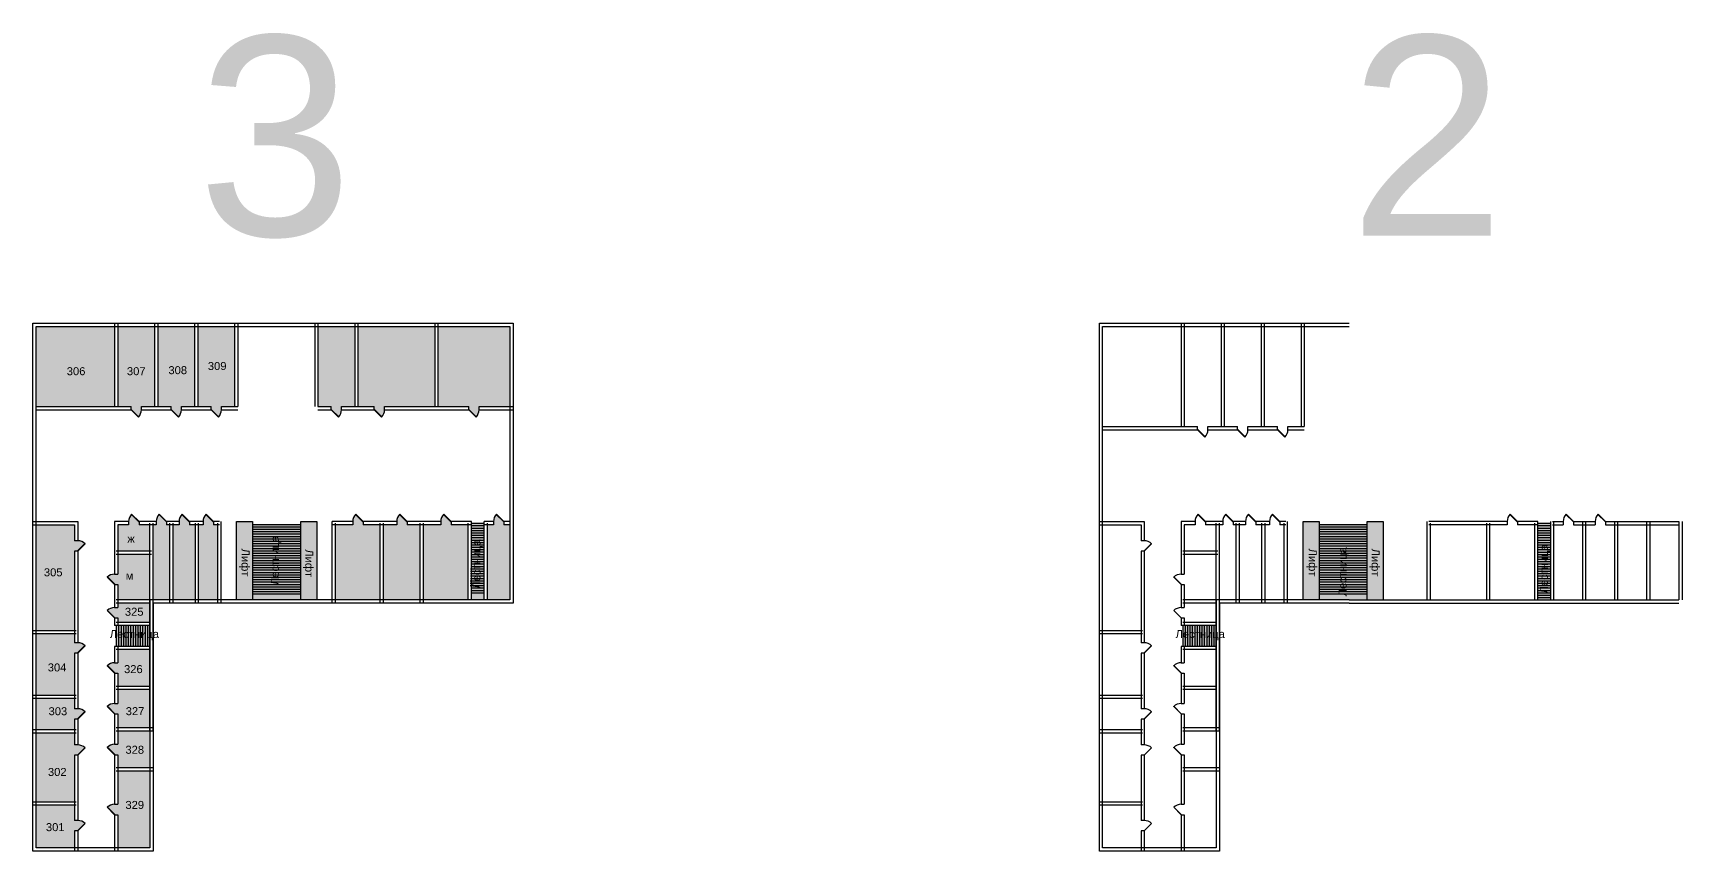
# Model space of a CAD drawing. Header units: millimetres. Extents: x -12927 to 458030, y -69439 to 32877.
# Drawn here: x 251962 to 458030, y -69439 to 32877 of the extents above; entities that cross this region are included whole.
import ezdxf

# ---------------------------------------------------------------- set-up
doc = ezdxf.new("R2010")
doc.units = ezdxf.units.MM
doc.layers.add('подп', color=7, linetype='Continuous')
doc.layers.add('штрих', color=7, linetype='Continuous')
doc.styles.get("Standard").update_dxf_attribs({"font": 'arial.ttf'})
pattern_1 = [(0, (0, 0), (0, 6.985), [5.08, -1.905]), (90, (0, 0), (-6.985, 4e-16), [5.08, -1.905])]

# ---------------------------------------------------------------- blocks, each defined once
blk = doc.blocks.new('*U2')
for p, q in [((0, 0), (0, 400)), ((1300, 0), (1300, 400))]:
    blk.add_line(p, q)
blk.add_lwpolyline([(0, 0), (919, -919), (950, -888), (31, 31)], close=True)
blk.add_arc((0, 0), 1300, 315, 0)
blk = doc.blocks.new('*U3')
for p, q in [((0, 0), (0, -400)), ((-1300, 0), (-1300, -400))]:
    blk.add_line(p, q)
blk.add_lwpolyline([(0, 0), (-919, 919), (-950, 888), (-31, -31)], close=True)
blk.add_arc((0, 0), 1300, 135, 180)
blk = doc.blocks.new('*U5')
for p, q in [((-1300, 0), (-1300, 400)), ((0, 0), (0, 400))]:
    blk.add_line(p, q)
blk.add_lwpolyline([(0, 0), (-919, -919), (-950, -888), (-31, 31)], close=True)
blk.add_arc((0, 0), 1300, 180, 225)
blk = doc.blocks.new('*U4')
for p, q in [((0, 0), (0, -400)), ((-1300, 0), (-1300, -400))]:
    blk.add_line(p, q)
blk.add_lwpolyline([(0, 0), (-919, 919), (-950, 888), (-31, -31)], close=True)
blk.add_arc((0, 0), 1300, 135, 180)

msp = doc.modelspace()

# ---------------------------------------------------------------- hatches: boundary and pattern name
at = {"layer": 'штрих', "true_color": 0xffff76}
h = msp.add_hatch(dxfattribs=at)
h.set_pattern_fill('ANGLE', color=51)
h.set_pattern_definition(pattern_1)
h.paths.add_polyline_path([(277162, -3839), (272562, -3839), (272562, -13839), (274212, -13839), (274212, -14177), (275161, -15127, 0.1901788), (275512, -14239), (275512, -13839), (277162, -13839)])
h.paths.add_polyline_path([(272162, -3839), (267562, -3839), (267562, -13839), (269212, -13839), (269212, -14177), (270161, -15127, 0.1901788), (270512, -14239), (270512, -13839), (272162, -13839)])
h.paths.add_polyline_path([(267162, -3839), (262562, -3839), (262562, -13839), (264212, -13839), (264212, -14177), (265161, -15127, 0.1901788), (265512, -14239), (265512, -13839), (267162, -13839)])
h.paths.add_polyline_path([(262162, -3839), (252362, -3839), (252362, -13839), (255412, -13839), (260512, -13839), (262162, -13839)])
h.paths.add_polyline_path([(275062, -28639), (274512, -28639), (274512, -28301), (273562, -27351, 0.1901788), (273212, -28239), (273212, -28639), (272662, -28639), (272662, -38039), (275062, -38039)])
h.paths.add_polyline_path([(272262, -28639), (271512, -28639), (271512, -28301), (270562, -27351, 0.1901788), (270212, -28239), (270212, -28639), (269462, -28639), (269462, -38039), (272262, -38039)])
h.paths.add_polyline_path([(269062, -28639), (268662, -28639), (268662, -28301), (267712, -27351, 0.1901788), (267362, -28239), (267362, -28639), (266962, -28639), (266962, -38039), (269062, -38039)])
h.paths.add_polyline_path([(257162, -31922), (257500, -31922), (258449, -30973, 0.1901788), (257562, -30622), (257162, -30622), (257162, -28639), (252362, -28639), (252362, -41839), (257162, -41839), (257162, -38389)])
h.paths.add_polyline_path([(266562, -38439), (262562, -38439), (262562, -38989), (262162, -38989, 0.1901788), (261274, -39339), (262223, -40289), (262562, -40289), (262562, -40839), (266562, -40839)])
h.paths.add_polyline_path([(257162, -44683), (257500, -44683), (258449, -43734, 0.1901788), (257562, -43383), (257162, -43383), (257162, -42239), (252362, -42239), (252362, -49931), (257162, -49931)])
h.paths.add_polyline_path([(266562, -44239), (262562, -44239), (262562, -45889), (262162, -45889, 0.1901788), (261274, -46239), (262223, -47189), (262562, -47189), (262562, -48839), (266562, -48839)])
h.paths.add_polyline_path([(266562, -49239), (262562, -49239), (262562, -50989), (262162, -50989, 0.1901788), (261274, -51339), (262223, -52289), (262562, -52289), (262562, -54039), (266562, -54039)])
h.paths.add_polyline_path([(258449, -51994, 0.1901788), (257562, -51644), (257162, -51644), (257162, -50489), (257162, -50331), (252362, -50331), (252362, -54039), (252362, -54258), (257162, -54258), (257162, -52944), (257500, -52944)])
h.paths.add_polyline_path([(257162, -57462), (257500, -57462), (258449, -56513, 0.1901788), (257562, -56162), (257162, -56162), (257162, -54658), (252362, -54658), (252362, -63279), (257162, -63279)])
h.paths.add_polyline_path([(266562, -54439), (262562, -54439), (262562, -56089), (262162, -56089, 0.1901788), (261274, -56439), (262223, -57389), (262562, -57389), (262562, -59039), (266562, -59039)])
h.paths.add_polyline_path([(266562, -59439), (262562, -59439), (262562, -63589), (262162, -63589, 0.1901788), (261274, -63939), (262223, -64889), (262562, -64889), (262562, -69039), (266562, -69039)])
h.paths.add_polyline_path([(258449, -65973, 0.1901788), (257562, -65623), (257162, -65623), (257162, -63679), (252362, -63679), (252362, -69039), (257162, -69039), (257162, -66923), (257500, -66923)])
h.paths.add_polyline_path([(253415, -7529), (253422, -7529), (253422, -7523), (253415, -7523)], flags=24)
h = msp.add_hatch(dxfattribs=at)
h.set_pattern_fill('ANGLE', color=51)
h.set_pattern_definition(pattern_1)
h.paths.add_polyline_path([(292162, -3839), (287562, -3839), (287562, -13839), (289212, -13839), (289212, -14177), (290161, -15127, 0.1901788), (290512, -14239), (290512, -13839), (292162, -13839)])
h.paths.add_polyline_path([(302162, -3839), (292562, -3839), (292562, -13839), (294212, -13839), (294603, -13839), (294603, -14177), (295553, -15127, 0.1901788), (295903, -14239), (295903, -13839), (300512, -13839), (302162, -13839)])
h.paths.add_polyline_path([(311562, -3839), (302562, -3839), (302562, -13839), (304212, -13839), (306412, -13839), (306412, -14177), (307361, -15127, 0.1901788), (307712, -14239), (307712, -13839), (308912, -13839), (311562, -13839)])
h.paths.add_polyline_path([(311562, -28639), (310812, -28639), (310812, -28301), (309862, -27351, 0.1901788), (309512, -28239), (309512, -28639), (308762, -28639), (308762, -38039), (311562, -38039)])
h.paths.add_polyline_path([(306362, -28639), (304412, -28639), (304212, -28639), (304212, -28301), (303262, -27351, 0.1901788), (302912, -28239), (302912, -28639), (302803, -28639), (301412, -28639), (301310, -28639), (301157, -28639), (300984, -28639), (300762, -28639), (300762, -31806), (300762, -38039), (306362, -38039)])
h.paths.add_polyline_path([(300362, -28639), (298714, -28639), (298714, -28301), (297765, -27351, 0.1901788), (297414, -28239), (297414, -28639), (295767, -28639), (295767, -38039), (300362, -38039), (300362, -31806)])
h.paths.add_polyline_path([(295367, -28639), (294717, -28639), (293217, -28639), (293217, -28301), (292267, -27351, 0.1901788), (291917, -28239), (291917, -28639), (290417, -28639), (289767, -28639), (289767, -38039), (295367, -38039)])
at = {"layer": 'штрих', "true_color": 0x5ea647}
h = msp.add_hatch(dxfattribs=at)
h.set_pattern_fill('ANGLE', color=85)
h.set_pattern_definition(pattern_1)
h.paths.add_polyline_path([(266562, -28639), (265212, -28639), (265212, -28239), (265181, -28270), (264262, -27351, 0.1901788), (263912, -28239), (263912, -28639), (262562, -28639), (262562, -31909), (266562, -31909)])
h.paths.add_polyline_path([(266562, -32309), (262562, -32309), (262562, -34808), (262162, -34808, 0.1901788), (261274, -35158), (262192, -36077), (262162, -36108), (262562, -36108), (262562, -38039), (266562, -38039)])
h.paths.add_polyline_path([(263566, -31052), (264871, -31052), (264871, -29965), (263566, -29965)], flags=24)
h.paths.add_polyline_path([(263374, -35686), (264696, -35686), (264696, -34599), (263374, -34599)], flags=24)
h = msp.add_hatch(dxfattribs=at)
h.set_pattern_fill('ANGLE', color=85)
h.set_pattern_definition(pattern_1)
h.paths.add_polyline_path([(266562, -28639), (265212, -28639), (265212, -28239), (265181, -28270), (264262, -27351, 0.1901788), (263912, -28239), (263912, -28639), (262562, -28639), (262562, -31909), (266562, -31909)])
h.paths.add_polyline_path([(266562, -32309), (262562, -32309), (262562, -34808), (262162, -34808, 0.1901788), (261274, -35158), (262192, -36077), (262162, -36108), (262562, -36108), (262562, -38039), (266562, -38039)])
h = msp.add_hatch(dxfattribs=at)
h.set_pattern_fill('ANGLE', color=85)
h.set_pattern_definition([(0, (233245.7474, -1894.036), (0, 6.985), [5.08, -1.905]), (90, (233245.7474, -1894.036), (-6.985, 4e-16), [5.08, -1.905])])
h.paths.add_polyline_path([(262662, -41239), (262562, -41239), (262362, -41239), (262362, -43839), (262562, -43839), (262662, -43839)])
h.paths.add_polyline_path([(262962, -41239), (262662, -41239), (262662, -43839), (262962, -43839)])
h.paths.add_polyline_path([(263262, -41239), (262962, -41239), (262962, -43839), (263262, -43839)])
h.paths.add_polyline_path([(263562, -41239), (263262, -41239), (263262, -43839), (263562, -43839)])
h.paths.add_polyline_path([(263862, -41239), (263562, -41239), (263562, -43839), (263862, -43839)])
h.paths.add_polyline_path([(264162, -41239), (263862, -41239), (263862, -43839), (264162, -43839)])
h.paths.add_polyline_path([(264462, -41239), (264162, -41239), (264162, -43839), (264462, -43839)])
h.paths.add_polyline_path([(264762, -41239), (264462, -41239), (264462, -43839), (264762, -43839)])
h.paths.add_polyline_path([(265062, -41239), (264762, -41239), (264762, -43839), (265062, -43839)])
h.paths.add_polyline_path([(265362, -41239), (265062, -41239), (265062, -43839), (265362, -43839)])
h.paths.add_polyline_path([(265662, -41239), (265362, -41239), (265362, -43839), (265662, -43839)])
h.paths.add_polyline_path([(265962, -41239), (265662, -41239), (265662, -43839), (265962, -43839)])
h.paths.add_polyline_path([(266262, -41239), (265962, -41239), (265962, -43839), (266262, -43839)])
h.paths.add_polyline_path([(266562, -41239), (266262, -41239), (266262, -43839), (266562, -43839)])
h.paths.add_polyline_path([(285414, -36984), (279414, -36984), (279414, -37284), (285414, -37284)])
h.paths.add_polyline_path([(285414, -36684), (279414, -36684), (279414, -36984), (285414, -36984)])
h.paths.add_polyline_path([(285414, -36384), (279414, -36384), (279414, -36684), (285414, -36684)])
h.paths.add_polyline_path([(285414, -36084), (279414, -36084), (279414, -36384), (285414, -36384)])
h.paths.add_polyline_path([(285414, -35784), (279414, -35784), (279414, -36084), (285414, -36084)])
h.paths.add_polyline_path([(285414, -35484), (279414, -35484), (279414, -35784), (285414, -35784)])
h.paths.add_polyline_path([(285414, -35184), (279414, -35184), (279414, -35484), (285414, -35484)])
h.paths.add_polyline_path([(285414, -34884), (279414, -34884), (279414, -35184), (285414, -35184)])
h.paths.add_polyline_path([(285414, -34584), (279414, -34584), (279414, -34884), (285414, -34884)])
h.paths.add_polyline_path([(285414, -34284), (279414, -34284), (279414, -34584), (285414, -34584)])
h.paths.add_polyline_path([(285414, -33984), (279414, -33984), (279414, -34284), (285414, -34284)])
h.paths.add_polyline_path([(285414, -33684), (279414, -33684), (279414, -33984), (285414, -33984)])
h.paths.add_polyline_path([(285414, -33384), (279414, -33384), (279414, -33684), (285414, -33684)])
h.paths.add_polyline_path([(285414, -33084), (279414, -33084), (279414, -33384), (285414, -33384)])
h.paths.add_polyline_path([(285414, -37284), (279414, -37284), (279414, -38039), (285414, -38039)])
h.paths.add_polyline_path([(285414, -32484), (279414, -32484), (279414, -32784), (285414, -32784)])
h.paths.add_polyline_path([(285414, -32184), (279414, -32184), (279414, -32484), (285414, -32484)])
h.paths.add_polyline_path([(285414, -32784), (279414, -32784), (279414, -33084), (285414, -33084)])
h.paths.add_polyline_path([(285414, -31884), (279414, -31884), (279414, -32184), (285414, -32184)])
h.paths.add_polyline_path([(285414, -31584), (279414, -31584), (279414, -31884), (285414, -31884)])
h.paths.add_polyline_path([(285414, -31284), (279414, -31284), (279414, -31584), (285414, -31584)])
h.paths.add_polyline_path([(285414, -30984), (279414, -30984), (279414, -31284), (285414, -31284)])
h.paths.add_polyline_path([(285414, -30684), (279414, -30684), (279414, -30984), (285414, -30984)])
h.paths.add_polyline_path([(285414, -30384), (279414, -30384), (279414, -30684), (285414, -30684)])
h.paths.add_polyline_path([(285414, -30084), (279414, -30084), (279414, -30384), (285414, -30384)])
h.paths.add_polyline_path([(285414, -29784), (279414, -29784), (279414, -30084), (285414, -30084)])
h.paths.add_polyline_path([(285414, -29484), (279414, -29484), (279414, -29784), (285414, -29784)])
h.paths.add_polyline_path([(285414, -29184), (279414, -29184), (279414, -29484), (285414, -29484)])
h.paths.add_polyline_path([(285414, -28884), (279414, -28884), (279414, -29184), (285414, -29184)])
h.paths.add_polyline_path([(285414, -28584), (279414, -28584), (279414, -28884), (285414, -28884)])
h.paths.add_polyline_path([(279414, -29184), (279414, -28884), (279414, -28584), (279414, -28239), (277414, -28239), (277414, -38039), (279414, -38039), (279414, -37284), (279414, -36984), (279414, -36684), (279414, -36384), (279414, -36084), (279414, -35784), (279414, -35484), (279414, -35184), (279414, -34884), (279414, -34584), (279414, -34284), (279414, -33984), (279414, -33684), (279414, -33384), (279414, -33084), (279414, -32784), (279414, -32484), (279414, -32184), (279414, -31884), (279414, -31584), (279414, -31284), (279414, -30984), (279414, -30684), (279414, -30384), (279414, -30084), (279414, -29784), (279414, -29484)])
h.paths.add_polyline_path([(287414, -28239), (285414, -28239), (285414, -38039), (287414, -38039)])
h = msp.add_hatch(color=85, dxfattribs=at)
h.dxf.hatch_style = 1
h.paths.add_polyline_path([(308362, -37139), (306762, -37139), (306762, -38039), (308362, -38039)])
h.paths.add_polyline_path([(308362, -36839), (306762, -36839), (306762, -37139), (308362, -37139)])
h.paths.add_polyline_path([(308362, -36539), (306762, -36539), (306762, -36839), (308362, -36839)])
h.paths.add_polyline_path([(308362, -36239), (306762, -36239), (306762, -36539), (308362, -36539)])
h.paths.add_polyline_path([(308362, -35939), (306762, -35939), (306762, -36239), (308362, -36239)])
h.paths.add_polyline_path([(308362, -35639), (306762, -35639), (306762, -35939), (308362, -35939)])
h.paths.add_polyline_path([(308362, -35339), (306762, -35339), (306762, -35639), (308362, -35639)])
h.paths.add_polyline_path([(308362, -35039), (306762, -35039), (306762, -35339), (308362, -35339)])
h.paths.add_polyline_path([(308362, -34739), (306762, -34739), (306762, -35039), (308362, -35039)])
h.paths.add_polyline_path([(308362, -34139), (306762, -34139), (306762, -34439), (308362, -34439)])
h.paths.add_polyline_path([(308362, -34439), (306762, -34439), (306762, -34739), (308362, -34739)])
h.paths.add_polyline_path([(308362, -33839), (306762, -33839), (306762, -34139), (308362, -34139)])
h.paths.add_polyline_path([(308362, -33539), (306762, -33539), (306762, -33839), (308362, -33839)])
h.paths.add_polyline_path([(308362, -33239), (306762, -33239), (306762, -33539), (308362, -33539)])
h.paths.add_polyline_path([(308362, -32939), (306762, -32939), (306762, -33239), (308362, -33239)])
h.paths.add_polyline_path([(308362, -32639), (306762, -32639), (306762, -32939), (308362, -32939)])
h.paths.add_polyline_path([(308362, -32339), (306762, -32339), (306762, -32639), (308362, -32639)])
h.paths.add_polyline_path([(308362, -32039), (306762, -32039), (306762, -32339), (308362, -32339)])
h.paths.add_polyline_path([(308362, -31439), (306762, -31439), (306762, -31739), (308362, -31739)])
h.paths.add_polyline_path([(308362, -31739), (306762, -31739), (306762, -32039), (308362, -32039)])
h.paths.add_polyline_path([(308362, -31139), (306762, -31139), (306762, -31439), (308362, -31439)])
h.paths.add_polyline_path([(308362, -30839), (306762, -30839), (306762, -31139), (308362, -31139)])
h.paths.add_polyline_path([(308362, -30539), (306762, -30539), (306762, -30839), (308362, -30839)])
h.paths.add_polyline_path([(308362, -30239), (306762, -30239), (306762, -30539), (308362, -30539)])
h.paths.add_polyline_path([(308362, -29939), (306762, -29939), (306762, -30239), (308362, -30239)])
h.paths.add_polyline_path([(308362, -29639), (306762, -29639), (306762, -29939), (308362, -29939)])
h.paths.add_polyline_path([(308362, -29339), (306762, -29339), (306762, -29639), (308362, -29639)])
h.paths.add_polyline_path([(308362, -29039), (306762, -29039), (306762, -29339), (308362, -29339)])
h.paths.add_polyline_path([(308362, -28739), (306762, -28739), (306762, -29039), (308362, -29039)])
h.paths.add_polyline_path([(308362, -28439), (306762, -28439), (306762, -28639), (306762, -28739), (308362, -28739), (308362, -28639)])
h = msp.add_hatch(color=85, dxfattribs=at)
h.dxf.hatch_style = 1
h.paths.add_polyline_path([(412683, -28239), (410683, -28239), (410683, -38039), (412683, -38039)])
h.paths.add_polyline_path([(420683, -28239), (418683, -28239), (418683, -38039), (420683, -38039)])
h.paths.add_polyline_path([(410696, -31296), (410696, -35421), (412613, -35421), (412613, -31296)], flags=24)
h.paths.add_polyline_path([(418660, -31385), (418660, -35510), (420577, -35510), (420577, -31385)], flags=9)
h = msp.add_hatch(color=85, dxfattribs=at)
h.dxf.hatch_style = 1
h.paths.add_polyline_path([(412683, -28239), (410683, -28239), (410683, -38039), (412683, -38039)])
h.paths.add_polyline_path([(420683, -28239), (418683, -28239), (418683, -38039), (420683, -38039)])
h = msp.add_hatch(color=85, dxfattribs=at)
h.dxf.hatch_style = 1
h.paths.add_polyline_path([(416443, -28584), (412683, -28584), (412683, -28884), (416443, -28884)])
h.paths.add_polyline_path([(418683, -28584), (416443, -28584), (416443, -28884), (418683, -28884)])
h.paths.add_polyline_path([(418683, -28884), (416443, -28884), (416443, -29184), (418683, -29184)])
h.paths.add_polyline_path([(416443, -28884), (412683, -28884), (412683, -29184), (416443, -29184)])
h = msp.add_hatch(color=85, dxfattribs=at)
h.dxf.hatch_style = 1
h.paths.add_polyline_path([(441630, -28439), (440030, -28439), (440030, -28639), (440030, -28739), (441630, -28739)])
h.paths.add_polyline_path([(441630, -28739), (440030, -28739), (440030, -29039), (441630, -29039)])
h.paths.add_polyline_path([(441630, -29039), (440030, -29039), (440030, -29339), (441630, -29339)])
h.paths.add_polyline_path([(441630, -29339), (440030, -29339), (440030, -29639), (441630, -29639)])
h.paths.add_polyline_path([(441630, -29939), (440030, -29939), (440030, -30239), (441630, -30239)])
h.paths.add_polyline_path([(441630, -29639), (440030, -29639), (440030, -29939), (441630, -29939)])
h.paths.add_polyline_path([(441630, -30239), (440030, -30239), (440030, -30539), (441630, -30539)])
h.paths.add_polyline_path([(441630, -30539), (440030, -30539), (440030, -30839), (441630, -30839)])
h.paths.add_polyline_path([(441630, -31139), (440030, -31139), (440030, -31439), (441630, -31439)])
h.paths.add_polyline_path([(441630, -30839), (440030, -30839), (440030, -31139), (441630, -31139)])
h.paths.add_polyline_path([(441630, -31439), (440030, -31439), (440030, -31739), (441630, -31739)])
h.paths.add_polyline_path([(441630, -31739), (440030, -31739), (440030, -32039), (441630, -32039)])
h.paths.add_polyline_path([(441630, -32039), (440030, -32039), (440030, -32339), (441630, -32339)])
h.paths.add_polyline_path([(441630, -32339), (440030, -32339), (440030, -32639), (441630, -32639)])
h.paths.add_polyline_path([(441630, -32639), (440030, -32639), (440030, -32939), (441630, -32939)])
h.paths.add_polyline_path([(441630, -32939), (440030, -32939), (440030, -33239), (441630, -33239)])
h.paths.add_polyline_path([(441630, -33239), (440030, -33239), (440030, -33539), (441630, -33539)])
h.paths.add_polyline_path([(441630, -33539), (440030, -33539), (440030, -33839), (441630, -33839)])
h.paths.add_polyline_path([(441630, -33839), (440030, -33839), (440030, -34139), (441630, -34139)])
h.paths.add_polyline_path([(441630, -34139), (440030, -34139), (440030, -34439), (441630, -34439)])
h.paths.add_polyline_path([(441630, -34439), (440030, -34439), (440030, -34739), (441630, -34739)])
h.paths.add_polyline_path([(441630, -34739), (440030, -34739), (440030, -35039), (441630, -35039)])
h.paths.add_polyline_path([(441630, -35039), (440030, -35039), (440030, -35339), (441630, -35339)])
h.paths.add_polyline_path([(441630, -35339), (440030, -35339), (440030, -35639), (441630, -35639)])
h.paths.add_polyline_path([(441630, -35639), (440030, -35639), (440030, -35939), (441630, -35939)])
h.paths.add_polyline_path([(441630, -35939), (440030, -35939), (440030, -36239), (441630, -36239)])
h.paths.add_polyline_path([(441630, -36239), (440030, -36239), (440030, -36539), (441630, -36539)])
h.paths.add_polyline_path([(441630, -36539), (440030, -36539), (440030, -36839), (441630, -36839)])
h.paths.add_polyline_path([(441630, -36839), (440030, -36839), (440030, -37139), (441630, -37139)])
h.paths.add_polyline_path([(441630, -37139), (440030, -37139), (440030, -37439), (441630, -37439)])
h.paths.add_polyline_path([(441630, -37439), (440030, -37439), (440030, -37739), (441630, -37739)])
h.paths.add_polyline_path([(441630, -37739), (440030, -37739), (440030, -38039), (441630, -38039)])
h = msp.add_hatch(color=85, dxfattribs=at)
h.dxf.hatch_style = 1
h.paths.add_polyline_path([(418683, -29184), (412683, -29184), (412683, -29484), (418683, -29484)])
h.paths.add_polyline_path([(418683, -29484), (412683, -29484), (412683, -29784), (418683, -29784)])
h.paths.add_polyline_path([(418683, -29784), (412683, -29784), (412683, -30084), (418683, -30084)])
h.paths.add_polyline_path([(418683, -30084), (412683, -30084), (412683, -30384), (418683, -30384)])
h.paths.add_polyline_path([(416465, -36478), (416465, -29715), (414657, -29715), (414657, -36478)], flags=9)
h = msp.add_hatch(color=85, dxfattribs=at)
h.dxf.hatch_style = 1
h.paths.add_polyline_path([(418683, -29484), (412683, -29484), (412683, -29784), (418683, -29784)])
h.paths.add_polyline_path([(418683, -29784), (412683, -29784), (412683, -30084), (418683, -30084)])
h.paths.add_polyline_path([(418683, -30084), (412683, -30084), (412683, -30384), (418683, -30384)])
h.paths.add_polyline_path([(418683, -30384), (412683, -30384), (412683, -30684), (418683, -30684)])
h.paths.add_polyline_path([(418683, -30684), (412683, -30684), (412683, -30984), (418683, -30984)])
h.paths.add_polyline_path([(418683, -30984), (412683, -30984), (412683, -31284), (418683, -31284)])
h.paths.add_polyline_path([(418683, -31584), (412683, -31584), (412683, -31884), (418683, -31884)])
h.paths.add_polyline_path([(418683, -31284), (412683, -31284), (412683, -31584), (418683, -31584)])
h.paths.add_polyline_path([(418683, -31884), (412683, -31884), (412683, -32184), (418683, -32184)])
h.paths.add_polyline_path([(418683, -32484), (412683, -32484), (412683, -32784), (418683, -32784)])
h.paths.add_polyline_path([(418683, -33384), (412683, -33384), (412683, -33684), (418683, -33684)])
h.paths.add_polyline_path([(418683, -32184), (412683, -32184), (412683, -32484), (418683, -32484)])
h.paths.add_polyline_path([(418683, -32784), (412683, -32784), (412683, -33084), (418683, -33084)])
h.paths.add_polyline_path([(418683, -33084), (412683, -33084), (412683, -33384), (418683, -33384)])
h.paths.add_polyline_path([(418683, -33684), (412683, -33684), (412683, -33984), (418683, -33984)])
h.paths.add_polyline_path([(418683, -33984), (412683, -33984), (412683, -34284), (418683, -34284)])
h.paths.add_polyline_path([(418683, -34284), (412683, -34284), (412683, -34584), (418683, -34584)])
h.paths.add_polyline_path([(418683, -34584), (412683, -34584), (412683, -34884), (418683, -34884)])
h.paths.add_polyline_path([(418683, -34884), (412683, -34884), (412683, -35184), (418683, -35184)])
h.paths.add_polyline_path([(418683, -35184), (412683, -35184), (412683, -35484), (418683, -35484)])
h.paths.add_polyline_path([(418683, -35484), (412683, -35484), (412683, -35784), (418683, -35784)])
h.paths.add_polyline_path([(418683, -35784), (412683, -35784), (412683, -36084), (418683, -36084)])
h.paths.add_polyline_path([(418683, -36084), (412683, -36084), (412683, -36384), (418683, -36384)])
h.paths.add_polyline_path([(418683, -36384), (412683, -36384), (412683, -36684), (418683, -36684)])
h.paths.add_polyline_path([(418683, -36684), (412683, -36684), (412683, -36984), (418683, -36984)])
h.paths.add_polyline_path([(418683, -36984), (412683, -36984), (412683, -37284), (418683, -37284)])
h.paths.add_polyline_path([(418683, -37284), (412683, -37284), (412683, -38039), (416443, -38039), (418683, -38039)])
h = msp.add_hatch(dxfattribs=at)
h.set_pattern_fill('ANGLE', color=85)
h.set_pattern_definition(pattern_1)
h.paths.add_polyline_path([(397730, -41239), (397430, -41239), (397430, -43839), (397730, -43839)])
h.paths.add_polyline_path([(394522, -43304), (401285, -43304), (401285, -41496), (394522, -41496)], flags=9)
h = msp.add_hatch(color=85, dxfattribs=at)
h.dxf.hatch_style = 1
h.paths.add_polyline_path([(397130, -41239), (396830, -41239), (396830, -43839), (397130, -43839)])
h.paths.add_polyline_path([(397730, -41239), (397430, -41239), (397430, -43839), (397730, -43839)])
h.paths.add_polyline_path([(398030, -41239), (397730, -41239), (397730, -43839), (398030, -43839)])
h.paths.add_polyline_path([(397430, -41239), (397130, -41239), (397130, -43839), (397430, -43839)])
h.paths.add_polyline_path([(395930, -41239), (395830, -41239), (395630, -41239), (395630, -43839), (395830, -43839), (395930, -43839)])
h.paths.add_polyline_path([(396230, -41239), (395930, -41239), (395930, -43839), (396230, -43839)])
h.paths.add_polyline_path([(396530, -41239), (396230, -41239), (396230, -43839), (396530, -43839)])
h.paths.add_polyline_path([(396830, -41239), (396530, -41239), (396530, -43839), (396830, -43839)])
h.paths.add_polyline_path([(399830, -41239), (399530, -41239), (399530, -43839), (399830, -43839)])
h.paths.add_polyline_path([(399530, -41239), (399230, -41239), (399230, -43839), (399530, -43839)])
h.paths.add_polyline_path([(399230, -41239), (398930, -41239), (398930, -43839), (399230, -43839)])
h.paths.add_polyline_path([(398930, -41239), (398630, -41239), (398630, -43839), (398930, -43839)])
h.paths.add_polyline_path([(398630, -41239), (398330, -41239), (398330, -43839), (398630, -43839)])
h.paths.add_polyline_path([(398330, -41239), (398030, -41239), (398030, -43839), (398330, -43839)])

# ---------------------------------------------------------------- linework, layer by layer
for p, q in [((251962, -54039), (251962, -3439)), ((251962, -3439), (311962, -3439)), ((252362, -54039), (252362, -3839)), ((252362, -3839), (311562, -3839)), ((262162, -3439), (262162, -13839)), ((262562, -3439), (262562, -13839)), ((267162, -3439), (267162, -13839)), ((267562, -3439), (267562, -13839)), ((272162, -3439), (272162, -13839)), ((272562, -3439), (272562, -13839)), ((277162, -3439), (277162, -13839)), ((277562, -3439), (277562, -13839)), ((287162, -3439), (287162, -13839)), ((287562, -3439), (287562, -13839)), ((292162, -3439), (292162, -13839)), ((292562, -3439), (292562, -13839)), ((302162, -3439), (302162, -13839)), ((302562, -3439), (302562, -13839)), ((311562, -3839), (311562, -38039)), ((311962, -3439), (311962, -38439)), ((385230, -54039), (385230, -3439)), ((385230, -3439), (416443, -3439)), ((385630, -54039), (385630, -3839)), ((385630, -3839), (416443, -3839)), ((395430, -3439), (395430, -16339)), ((395830, -3439), (395830, -16339)), ((400430, -3439), (400430, -16339)), ((400830, -3439), (400830, -16339)), ((405430, -3439), (405430, -16339)), ((405830, -3439), (405830, -16339)), ((410430, -3439), (410430, -16339)), ((410830, -3439), (410830, -16339)), ((252362, -13839), (255412, -13839)), ((252362, -14239), (255412, -14239)), ((255412, -13839), (260512, -13839)), ((255412, -14239), (260512, -14239)), ((260512, -13839), (264212, -13839)), ((260512, -14239), (264212, -14239)), ((265512, -13839), (269212, -13839)), ((265512, -14239), (269212, -14239)), ((270512, -13839), (274212, -13839)), ((270512, -14239), (274212, -14239)), ((275512, -13839), (277562, -13839)), ((275512, -14239), (277562, -14239)), ((287562, -13839), (289212, -13839)), ((287562, -14239), (289212, -14239)), ((290512, -13839), (294212, -13839)), ((290512, -14239), (294212, -14239)), ((294212, -13839), (294603, -13839)), ((294212, -14239), (294603, -14239)), ((295903, -13839), (300512, -13839)), ((295903, -14239), (300512, -14239)), ((300512, -13839), (305512, -13839)), ((300512, -14239), (305512, -14239)), ((304212, -13839), (306412, -13839)), ((304212, -14239), (306412, -14239)), ((307712, -13839), (308912, -13839)), ((307712, -14239), (308912, -14239)), ((308912, -13839), (311962, -13839)), ((308912, -14239), (311962, -14239)), ((385630, -16339), (397480, -16339)), ((398780, -16339), (402480, -16339)), ((403780, -16339), (407480, -16339)), ((408780, -16339), (410830, -16339)), ((385630, -16739), (397480, -16739)), ((398780, -16739), (402480, -16739)), ((403780, -16739), (407480, -16739)), ((408780, -16739), (410830, -16739)), ((251962, -28239), (257562, -28239)), ((251962, -28639), (257162, -28639)), ((257162, -28639), (257162, -30622)), ((257562, -28239), (257562, -30622)), ((263912, -28239), (262162, -28239)), ((262162, -28239), (262162, -34808)), ((263912, -28639), (262562, -28639)), ((262562, -28639), (262562, -34808)), ((267362, -28239), (265212, -28239)), ((267362, -28639), (265212, -28639)), ((266562, -54439), (266562, -28439)), ((266962, -54439), (266962, -28439)), ((270212, -28239), (268662, -28239)), ((270212, -28639), (268662, -28639)), ((269062, -38439), (269062, -28439)), ((269462, -38439), (269462, -28439)), ((273212, -28239), (271512, -28239)), ((273212, -28639), (271512, -28639)), ((272262, -38439), (272262, -28439)), ((272662, -38439), (272662, -28439)), ((275262, -28239), (274512, -28239)), ((275262, -28639), (274512, -28639)), ((275062, -38439), (275062, -28439)), ((275462, -28639), (275462, -28239)), ((275462, -38439), (275462, -28439)), ((279414, -28584), (285414, -28584)), ((290417, -28239), (289367, -28239)), ((289367, -28639), (289367, -28239)), ((289367, -38439), (289367, -28439)), ((290417, -28639), (289367, -28639)), ((289767, -38439), (289767, -28439)), ((291917, -28239), (290417, -28239)), ((291917, -28639), (290417, -28639)), ((294717, -28239), (293217, -28239)), ((294717, -28639), (293217, -28639)), ((297414, -28239), (294717, -28239)), ((297414, -28639), (294717, -28639)), ((295367, -38439), (295367, -28439)), ((295767, -38439), (295767, -28439)), ((300984, -28239), (298714, -28239)), ((300984, -28639), (298714, -28639)), ((300362, -31806), (300362, -28439)), ((300762, -31806), (300762, -28439)), ((301157, -28239), (300984, -28239)), ((301157, -28639), (300984, -28639)), ((301310, -28239), (301157, -28239)), ((301310, -28639), (301157, -28639)), ((301412, -28239), (301310, -28239)), ((301412, -28639), (301310, -28639)), ((302803, -28239), (301412, -28239)), ((302803, -28639), (301412, -28639)), ((302912, -28239), (302803, -28239)), ((302912, -28639), (302803, -28639)), ((304412, -28239), (304212, -28239)), ((304412, -28639), (304212, -28639)), ((306762, -28239), (304412, -28239)), ((306762, -28639), (304412, -28639)), ((306362, -38039), (306362, -28439)), ((306762, -28639), (306762, -28239)), ((306762, -38039), (306762, -28439)), ((306762, -28439), (308362, -28439)), ((306762, -28739), (308362, -28739)), ((309512, -28239), (308362, -28239)), ((308362, -28639), (308362, -28239)), ((308362, -38039), (308362, -28439)), ((309512, -28639), (308362, -28639)), ((308762, -38039), (308762, -28439)), ((311562, -28239), (310812, -28239)), ((311562, -28639), (310812, -28639)), ((385230, -28239), (390830, -28239)), ((385230, -28639), (390430, -28639)), ((390430, -28639), (390430, -30622)), ((390830, -28239), (390830, -30622)), ((397180, -28239), (395430, -28239)), ((395430, -28239), (395430, -34808)), ((397180, -28639), (395830, -28639)), ((395830, -28639), (395830, -34808)), ((400630, -28239), (398480, -28239)), ((400630, -28639), (398480, -28639)), ((399830, -54439), (399830, -28439)), ((400230, -54439), (400230, -28439)), ((403480, -28239), (401930, -28239)), ((403480, -28639), (401930, -28639)), ((402330, -38439), (402330, -28439)), ((402730, -38439), (402730, -28439)), ((406480, -28239), (404780, -28239)), ((406480, -28639), (404780, -28639)), ((405530, -38439), (405530, -28439)), ((405930, -38439), (405930, -28439)), ((408530, -28239), (407780, -28239)), ((408530, -28639), (407780, -28639)), ((408330, -38439), (408330, -28439)), ((408730, -28639), (408730, -28239)), ((408730, -38439), (408730, -28439)), ((412683, -28584), (418683, -28584)), ((426200, -28639), (426200, -28239)), ((426200, -38039), (426200, -28439)), ((427986, -28239), (426400, -28239)), ((427986, -28639), (426400, -28639)), ((426600, -38039), (426600, -28439)), ((431983, -28239), (427986, -28239)), ((431983, -28639), (427986, -28639)), ((434253, -28239), (431983, -28239)), ((434253, -28639), (431983, -28639)), ((433630, -30506), (433630, -28439)), ((434030, -30506), (434030, -28439)), ((434426, -28239), (434253, -28239)), ((434426, -28639), (434253, -28639)), ((434579, -28239), (434426, -28239)), ((434579, -28639), (434426, -28639)), ((434680, -28239), (434579, -28239)), ((434680, -28639), (434579, -28639)), ((436072, -28239), (434680, -28239)), ((436072, -28639), (434680, -28639)), ((436180, -28239), (436072, -28239)), ((436180, -28639), (436072, -28639)), ((437680, -28239), (437480, -28239)), ((437680, -28639), (437480, -28639)), ((440030, -28239), (437680, -28239)), ((440030, -28639), (437680, -28639)), ((439630, -38039), (439630, -28439)), ((440030, -28639), (440030, -28239)), ((440030, -38039), (440030, -28439)), ((440030, -28439), (441630, -28439)), ((440030, -28739), (441630, -28739)), ((441630, -38039), (441630, -28239)), ((441630, -28639), (441630, -28239)), ((442030, -38039), (442030, -28239)), ((445630, -38039), (445630, -28239)), ((446030, -38039), (446030, -28239)), ((449630, -38039), (449630, -28239)), ((450030, -38039), (450030, -28239)), ((453630, -38039), (453630, -28239)), ((454030, -38039), (454030, -28239)), ((279414, -28884), (285414, -28884)), ((279414, -29184), (285414, -29184)), ((279414, -29484), (285414, -29484)), ((279414, -29784), (285414, -29784)), ((279414, -30084), (285414, -30084)), ((279414, -30384), (285414, -30384)), ((279414, -30684), (285414, -30684)), ((306753, -30839), (308353, -30839)), ((306762, -29039), (308362, -29039)), ((306762, -29339), (308362, -29339)), ((306762, -29639), (308362, -29639)), ((306762, -29939), (308362, -29939)), ((306762, -30239), (308362, -30239)), ((306762, -30539), (308362, -30539)), ((412683, -28884), (418683, -28884)), ((412683, -29184), (418683, -29184)), ((412683, -29484), (418683, -29484)), ((412683, -29784), (418683, -29784)), ((412683, -30084), (418683, -30084)), ((412683, -30384), (418683, -30384)), ((412683, -30684), (418683, -30684)), ((433630, -38039), (433630, -30506)), ((434030, -38039), (434030, -30506)), ((440030, -29039), (441630, -29039)), ((440030, -29339), (441630, -29339)), ((440030, -29639), (441630, -29639)), ((440030, -29939), (441630, -29939)), ((440030, -30239), (441630, -30239)), ((440030, -30539), (441630, -30539)), ((440030, -30839), (441630, -30839)), ((257162, -31922), (257162, -38389)), ((257562, -31922), (257562, -38389)), ((279414, -30984), (285414, -30984)), ((279414, -31284), (285414, -31284)), ((279414, -31584), (285414, -31584)), ((279414, -31884), (285414, -31884)), ((279414, -32184), (285414, -32184)), ((279414, -32484), (285414, -32484)), ((279414, -32784), (285414, -32784)), ((300362, -38439), (300362, -31806)), ((300762, -38439), (300762, -31806)), ((306690, -32938), (308290, -32938)), ((306699, -32638), (308299, -32638)), ((306708, -32338), (308308, -32338)), ((306717, -32038), (308317, -32038)), ((306726, -31738), (308326, -31738)), ((306735, -31438), (308335, -31438)), ((306744, -31138), (308344, -31138)), ((390430, -31922), (390430, -38389)), ((390830, -31922), (390830, -38389)), ((412683, -30984), (418683, -30984)), ((412683, -31284), (418683, -31284)), ((412683, -31584), (418683, -31584)), ((412683, -31884), (418683, -31884)), ((412683, -32184), (418683, -32184)), ((412683, -32484), (418683, -32484)), ((412683, -32784), (418683, -32784)), ((440030, -31139), (441630, -31139)), ((440030, -31439), (441630, -31439)), ((440030, -31739), (441630, -31739)), ((440030, -32039), (441630, -32039)), ((440030, -32339), (441630, -32339)), ((440030, -32639), (441630, -32639)), ((440030, -32939), (441630, -32939)), ((279414, -33084), (285414, -33084)), ((279414, -33384), (285414, -33384)), ((279414, -33684), (285414, -33684)), ((279414, -33984), (285414, -33984)), ((279414, -34284), (285414, -34284)), ((279414, -34584), (285414, -34584)), ((279414, -34884), (285414, -34884)), ((306637, -34737), (308237, -34737)), ((306646, -34437), (308246, -34437)), ((306655, -34137), (308255, -34137)), ((306664, -33837), (308264, -33837)), ((306672, -33537), (308272, -33537)), ((306681, -33238), (308281, -33238)), ((306762, -34439), (308362, -34439)), ((306762, -34739), (308362, -34739)), ((412683, -33084), (418683, -33084)), ((412683, -33384), (418683, -33384)), ((412683, -33684), (418683, -33684)), ((412683, -33984), (418683, -33984)), ((412683, -34284), (418683, -34284)), ((412683, -34584), (418683, -34584)), ((412683, -34884), (418683, -34884)), ((440030, -33239), (441630, -33239)), ((440030, -33539), (441630, -33539)), ((440030, -33839), (441630, -33839)), ((440030, -34139), (441630, -34139)), ((440030, -34439), (441630, -34439)), ((440030, -34439), (441630, -34439)), ((440030, -34739), (441630, -34739)), ((440030, -34739), (441630, -34739)), ((262162, -36108), (262162, -38989)), ((262562, -36108), (262562, -38989)), ((279414, -35184), (285414, -35184)), ((279414, -35484), (285414, -35484)), ((279414, -35784), (285414, -35784)), ((279414, -36084), (285414, -36084)), ((279414, -36384), (285414, -36384)), ((279414, -36684), (285414, -36684)), ((279414, -36984), (285414, -36984)), ((306592, -36236), (308192, -36236)), ((306601, -35936), (308201, -35936)), ((306610, -35637), (308210, -35637)), ((306619, -35337), (308219, -35337)), ((306628, -35037), (308228, -35037)), ((306762, -35039), (308362, -35039)), ((306762, -35339), (308362, -35339)), ((306762, -35639), (308362, -35639)), ((306762, -35939), (308362, -35939)), ((306762, -36239), (308362, -36239)), ((306762, -36539), (308362, -36539)), ((306762, -36839), (308362, -36839)), ((395430, -36108), (395430, -38989)), ((395830, -36108), (395830, -38989)), ((412683, -35184), (418683, -35184)), ((412683, -35484), (418683, -35484)), ((412683, -35784), (418683, -35784)), ((412683, -36084), (418683, -36084)), ((412683, -36384), (418683, -36384)), ((412683, -36684), (418683, -36684)), ((412683, -36984), (418683, -36984)), ((440030, -35039), (441630, -35039)), ((440030, -35039), (441630, -35039)), ((440030, -35339), (441630, -35339)), ((440030, -35339), (441630, -35339)), ((440030, -35639), (441630, -35639)), ((440030, -35639), (441630, -35639)), ((440030, -35939), (441630, -35939)), ((440030, -35939), (441630, -35939)), ((440030, -36239), (441630, -36239)), ((440030, -36239), (441630, -36239)), ((440030, -36539), (441630, -36539)), ((440030, -36539), (441630, -36539)), ((440030, -36839), (441630, -36839)), ((440030, -36839), (441630, -36839)), ((257162, -38389), (257162, -43383)), ((257562, -38389), (257562, -43383)), ((266562, -38039), (262362, -38039)), ((266562, -38439), (262362, -38439)), ((311562, -38039), (266562, -38039)), ((266562, -38039), (266562, -54039)), ((311962, -38439), (266962, -38439)), ((266962, -38439), (266962, -54439)), ((279414, -37284), (285414, -37284)), ((306762, -37139), (308362, -37139)), ((390430, -38389), (390430, -43383)), ((390830, -38389), (390830, -43383)), ((399830, -38039), (395630, -38039)), ((399830, -38439), (395630, -38439)), ((416443, -38039), (399830, -38039)), ((399830, -38039), (399830, -54039)), ((416443, -38439), (400230, -38439)), ((400230, -38439), (400230, -54439)), ((412683, -37284), (418683, -37284)), ((440030, -37139), (441630, -37139)), ((440030, -37139), (441630, -37139)), ((440030, -37439), (441630, -37439)), ((440030, -37739), (441630, -37739)), ((262162, -40289), (262162, -41239)), ((266562, -40839), (262362, -40839)), ((262562, -40289), (262562, -41239)), ((395430, -40289), (395430, -41239)), ((399830, -40839), (395630, -40839)), ((395830, -40289), (395830, -41239)), ((251962, -41839), (257362, -41839)), ((251962, -42239), (257362, -42239)), ((262562, -41239), (262162, -41239)), ((266562, -41239), (262362, -41239)), ((262362, -41239), (262362, -43839)), ((262662, -41239), (262662, -43839)), ((262962, -41239), (262962, -43839)), ((263262, -41239), (263262, -43839)), ((263562, -41239), (263562, -43839)), ((263862, -41239), (263862, -43839)), ((264162, -41239), (264162, -43839)), ((264462, -41239), (264462, -43839)), ((264762, -41239), (264762, -43839)), ((265062, -41239), (265062, -43839)), ((265362, -41239), (265362, -43839)), ((265662, -41239), (265662, -43839)), ((265962, -41239), (265962, -43839)), ((266262, -41239), (266262, -43839)), ((385230, -41839), (390630, -41839)), ((385230, -42239), (390630, -42239)), ((395830, -41239), (395430, -41239)), ((399830, -41239), (395630, -41239)), ((395630, -41239), (395630, -43839)), ((395930, -41239), (395930, -43839)), ((396230, -41239), (396230, -43839)), ((396530, -41239), (396530, -43839)), ((396830, -41239), (396830, -43839)), ((397130, -41239), (397130, -43839)), ((397430, -41239), (397430, -43839)), ((397730, -41239), (397730, -43839)), ((398030, -41239), (398030, -43839)), ((398330, -41239), (398330, -43839)), ((398630, -41239), (398630, -43839)), ((398930, -41239), (398930, -43839)), ((399230, -41239), (399230, -43839)), ((399530, -41239), (399530, -43839)), ((257162, -44683), (257162, -50489)), ((257562, -44683), (257562, -50489)), ((262162, -43839), (262162, -45889)), ((262562, -43839), (262162, -43839)), ((266562, -43839), (262362, -43839)), ((266562, -44239), (262362, -44239)), ((262562, -43839), (262562, -45889)), ((390430, -44683), (390430, -50489)), ((390830, -44683), (390830, -50489)), ((395430, -43839), (395430, -45889)), ((395830, -43839), (395430, -43839)), ((399830, -43839), (395630, -43839)), ((399830, -44239), (395630, -44239)), ((395830, -43839), (395830, -45889)), ((262162, -47189), (262162, -50989)), ((262562, -47189), (262562, -50989)), ((395430, -47189), (395430, -50989)), ((395830, -47189), (395830, -50989)), ((266562, -48839), (262362, -48839)), ((266562, -49239), (262362, -49239)), ((399830, -48839), (395630, -48839)), ((399830, -49239), (395630, -49239)), ((251962, -49931), (257362, -49931)), ((251962, -50331), (257362, -50331)), ((257162, -50489), (257162, -51644)), ((257562, -50489), (257562, -51644)), ((385230, -49931), (390630, -49931)), ((385230, -50331), (390630, -50331)), ((390430, -50489), (390430, -51644)), ((390830, -50489), (390830, -51644)), ((257162, -52944), (257162, -56162)), ((257562, -52944), (257562, -56162)), ((262162, -52289), (262162, -56089)), ((262562, -52289), (262562, -56089)), ((390430, -52944), (390430, -56162)), ((390830, -52944), (390830, -56162)), ((395430, -52289), (395430, -56089)), ((395830, -52289), (395830, -56089)), ((251962, -54258), (257362, -54258)), ((251962, -54658), (257362, -54658)), ((266962, -54039), (262362, -54039)), ((266962, -54439), (262362, -54439)), ((266562, -54039), (266562, -54039)), ((266962, -54439), (266562, -54439)), ((385230, -54258), (390630, -54258)), ((385230, -54658), (390630, -54658)), ((400230, -54039), (395630, -54039)), ((400230, -54439), (395630, -54439)), ((399830, -54039), (399830, -54039)), ((400230, -54439), (399830, -54439)), ((257162, -57462), (257162, -65623)), ((257562, -57462), (257562, -65623)), ((262162, -57389), (262162, -63589)), ((262562, -57389), (262562, -63589)), ((390430, -57462), (390430, -65623)), ((390830, -57462), (390830, -65623)), ((395430, -57389), (395430, -63589)), ((395830, -57389), (395830, -63589)), ((266962, -59039), (262362, -59039)), ((266962, -59439), (262362, -59439)), ((400230, -59039), (395630, -59039)), ((400230, -59439), (395630, -59439)), ((251962, -63279), (257362, -63279)), ((251962, -63679), (257362, -63679)), ((385230, -63279), (390630, -63279)), ((385230, -63679), (390630, -63679)), ((262162, -64889), (262162, -69439)), ((262562, -64889), (262562, -69439)), ((395430, -64889), (395430, -69439)), ((395830, -64889), (395830, -69439)), ((257162, -66923), (257162, -69439)), ((257562, -66923), (257562, -69439)), ((390430, -66923), (390430, -69439)), ((390830, -66923), (390830, -69439)), ((266562, -69039), (262362, -69039)), ((266562, -69439), (262362, -69439)), ((399830, -69039), (395630, -69039)), ((399830, -69439), (395630, -69439))]:
    msp.add_line(p, q)
for points in [[(277414, -38039), (277414, -28239), (279414, -28239), (279414, -38039)], [(285414, -38039), (285414, -28239), (287414, -28239), (287414, -38039)], [(410683, -38039), (410683, -28239), (412683, -28239), (412683, -38039)], [(418683, -38039), (418683, -28239), (420683, -28239), (420683, -38039)]]:
    msp.add_lwpolyline(points)
at = {"layer": 'штрих'}
for p, q in [((441830, -28239), (443180, -28239)), ((441830, -28639), (443180, -28639)), ((444480, -28239), (444630, -28239)), ((444480, -28639), (444630, -28639)), ((444630, -28239), (444805, -28239)), ((444630, -28639), (444805, -28639)), ((444805, -28239), (447180, -28239)), ((444805, -28639), (447180, -28639)), ((448480, -28239), (457630, -28239)), ((448480, -28639), (457630, -28639)), ((457630, -28239), (457630, -38039)), ((458030, -28239), (458030, -38039)), ((262362, -31909), (266762, -31909)), ((262362, -32309), (266762, -32309)), ((395630, -31909), (400030, -31909)), ((395630, -32309), (400030, -32309)), ((416443, -38039), (457630, -38039)), ((416443, -38439), (457630, -38439)), ((251962, -69439), (251962, -54039)), ((252362, -69039), (252362, -54039)), ((266562, -54039), (266562, -69039)), ((266962, -54039), (266962, -69439)), ((385230, -69439), (385230, -54039)), ((385630, -69039), (385630, -54039)), ((399830, -54039), (399830, -69039)), ((400230, -54039), (400230, -69439)), ((266962, -69439), (251962, -69439)), ((266562, -69039), (252362, -69039)), ((400230, -69439), (385230, -69439)), ((399830, -69039), (385630, -69039))]:
    msp.add_line(p, q, dxfattribs=at)
msp.add_lwpolyline([(418683, -38039), (420683, -38039)], dxfattribs=at)

# ---------------------------------------------------------------- block references
for name, p in [('*U2', (264212, -14239)), ('*U2', (269212, -14239)), ('*U2', (274212, -14239)), ('*U2', (289212, -14239)), ('*U2', (294603, -14239)), ('*U2', (306412, -14239)), ('*U2', (397480, -16739)), ('*U2', (402480, -16739)), ('*U2', (407480, -16739)), ('*U3', (265212, -28239)), ('*U3', (268662, -28239)), ('*U3', (271512, -28239)), ('*U3', (274512, -28239)), ('*U3', (293217, -28239)), ('*U3', (298714, -28239)), ('*U3', (304212, -28239)), ('*U3', (310812, -28239)), ('*U3', (398480, -28239)), ('*U3', (401930, -28239)), ('*U3', (404780, -28239)), ('*U3', (407780, -28239)), ('*U3', (437480, -28239)), ('*U3', (444480, -28239)), ('*U3', (448480, -28239))]:
    msp.add_blockref(name, p)
at = {"rotation": 270}
for name, p in [('*U4', (257562, -31922)), ('*U4', (390830, -31922)), ('*U5', (262162, -36108)), ('*U5', (395430, -36108)), ('*U5', (262162, -40289)), ('*U5', (395430, -40289)), ('*U4', (257562, -44683)), ('*U4', (390830, -44683)), ('*U5', (262162, -47189)), ('*U5', (395430, -47189)), ('*U5', (262162, -52289)), ('*U5', (395430, -52289)), ('*U4', (257562, -52944)), ('*U4', (390830, -52944)), ('*U4', (257562, -57462)), ('*U5', (262162, -57389)), ('*U4', (390830, -57462)), ('*U5', (395430, -57389)), ('*U5', (262162, -64889)), ('*U5', (395430, -64889)), ('*U4', (257562, -66923)), ('*U4', (390830, -66923))]:
    msp.add_blockref(name, p, dxfattribs=at)

# ---------------------------------------------------------------- texts
at = {"char_height": 2.5, "attachment_point": 1}
for insert in [(253416, -7525), (386685, -7525)]:
    msp.add_mtext_dynamic_manual_height_columns('405', width=3119.1, gutter_width=12.5, heights=[0], dxfattribs=dict(at, insert=insert))
at = {"layer": 'подп'}
for s, p in [('306', (256182, -9927)), ('307', (263700, -9927)), ('308', (268886, -9798)), ('309', (273812, -9280)), ('ж', (263751, -30870)), ('305', (253323, -35077)), ('м', (263555, -35505)), ('325', (263443, -40011)), ('Лестница', (261554, -42797)), ('Лестница', (394741, -42797)), ('304', (253811, -46974)), ('326', (263342, -47185)), ('303', (253908, -52453)), ('327', (263552, -52444)), ('328', (263514, -57272)), ('302', (253828, -60048)), ('329', (263514, -64170)), ('301', (253575, -66947))]:
    msp.add_text(s, height=1000, dxfattribs=at).set_placement(p)
for s, rotation, p in [('Лестница', 90, (282690, -36177)), ('Лестница', 90, (307881, -36632)), ('Лифт', 270, (278024, -31615)), ('Лифт', 270, (285989, -31704)), ('Лифт', 270, (411390, -31615)), ('Лестница', 90, (416104, -37580)), ('Лифт', 270, (419241, -31615)), ('Лестница', 90, (441264, -37232))]:
    msp.add_text(s, height=1000, rotation=rotation, dxfattribs=at).set_placement(p)
at = {"layer": 'штрих', "char_height": 25000, "attachment_point": 1}
for s, insert in [('3', (272511, 32504)), ('2', (416443, 32504))]:
    msp.add_mtext_dynamic_manual_height_columns(s, width=1029.3, gutter_width=12.5, heights=[0], dxfattribs=dict(at, insert=insert))

doc.saveas('drawing.dxf')
